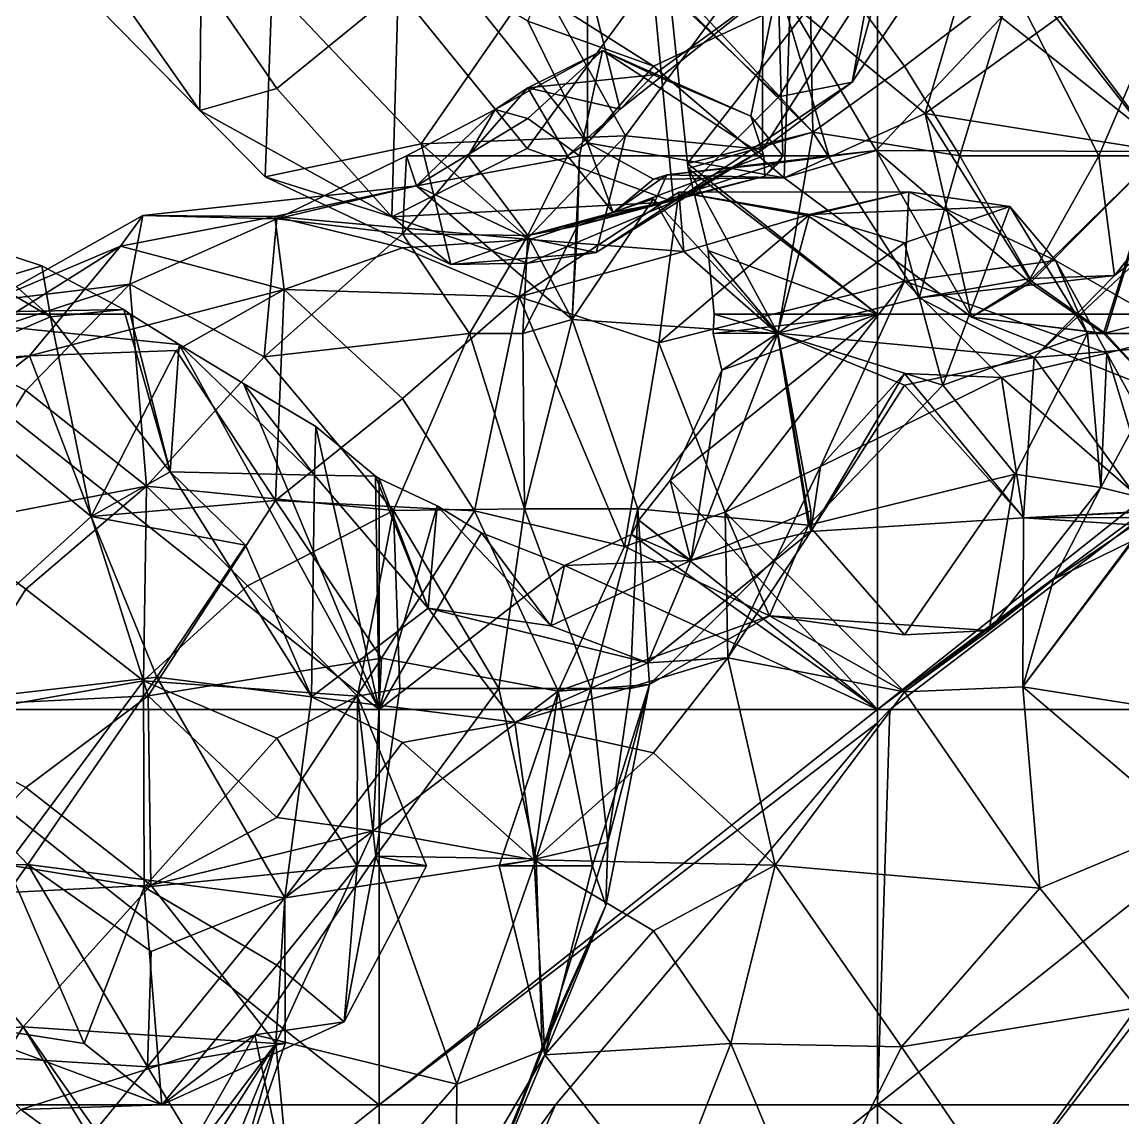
# Model space of a CAD drawing. Extents: x 290034 to 295698, y 4553723 to 4561693.
# Drawn here: x 294884.1 to 294994.6, y 4559665.6 to 4559775.6 of the extents above; entities that cross this region are included whole.
import ezdxf

# ---------------------------------------------------------------- set-up
doc = ezdxf.new("R2010")
doc.units = 0
doc.layers.add('Au_ppm_Pref_-_0_2', color=7, linetype='CONTINUOUS')

msp = doc.modelspace()

# ---------------------------------------------------------------- linework, layer by layer
at = {"layer": 'Au_ppm_Pref_-_0_2'}
for points in [[(294949.14, 4559778.79, 1847.84), (294970, 4559785.98, 1850.55), (294950.95, 4559761.41, 1850.63)], [(294950.95, 4559761.41, 1850.63), (294970, 4559785.98, 1850.55), (294970, 4559746.3, 1856.19)], [(295020, 4559775.55, 1857.64), (294970, 4559785.98, 1850.55), (295018.52, 4559780.19, 1856.64)], [(295020, 4559775.55, 1857.64), (295020, 4559746.3, 1863.01), (294970, 4559785.98, 1850.55)], [(295020, 4559746.3, 1863.01), (294970, 4559746.3, 1856.19), (294970, 4559785.98, 1850.55)], [(294947.38, 4559780.12, 1788.3), (294970.19, 4559784.59, 1786.8), (294960.12, 4559768.11, 1785.76)], [(294967.48, 4559769.58, 1781.8), (294960.12, 4559768.11, 1785.76), (294970.19, 4559784.59, 1786.8)], [(294974.41, 4559780, 1781.8), (294967.48, 4559769.58, 1781.8), (294970.19, 4559784.59, 1786.8)], [(294963.51, 4559764.56, 1847.72), (294963.16, 4559784.14, 1844.01), (294948.95, 4559780.21, 1847.6)], [(294983.5, 4559779.44, 1843.31), (294963.16, 4559784.14, 1844.01), (294972.72, 4559771.2, 1844.2)], [(294963.51, 4559764.56, 1847.72), (294972.72, 4559771.2, 1844.2), (294963.16, 4559784.14, 1844.01)], [(294958.49, 4559782.87, 1771.64), (294935.85, 4559780.23, 1769.73), (294944.71, 4559764.19, 1771.91)], [(294958.49, 4559782.87, 1771.64), (294944.71, 4559764.19, 1771.91), (294958.47, 4559762.82, 1776.29)], [(294958.49, 4559782.87, 1771.64), (294958.47, 4559762.82, 1776.29), (294970.99, 4559782.3, 1776.67)], [(294958.47, 4559762.82, 1776.29), (294967.48, 4559769.58, 1781.8), (294970.99, 4559782.3, 1776.67)], [(294970.99, 4559782.3, 1776.67), (294967.48, 4559769.58, 1781.8), (294974.41, 4559780, 1781.8)], [(294935.85, 4559780.23, 1769.73), (294909.25, 4559779.18, 1769.65), (294924.21, 4559763.39, 1771.21)], [(294921.89, 4559778.9, 1786.58), (294947.38, 4559780.12, 1788.3), (294934.83, 4559762.92, 1785.88)], [(294944.71, 4559764.19, 1771.91), (294935.85, 4559780.23, 1769.73), (294924.21, 4559763.39, 1771.21)], [(294934.83, 4559762.92, 1785.88), (294947.38, 4559780.12, 1788.3), (294949.55, 4559757.59, 1782.14)], [(294947.38, 4559780.12, 1788.3), (294960.12, 4559768.11, 1785.76), (294949.55, 4559757.59, 1782.14)], [(294949.14, 4559778.79, 1847.84), (294963.51, 4559764.56, 1847.72), (294948.95, 4559780.21, 1847.6)], [(294891.75, 4559777.15, 1775.46), (294892.73, 4559780, 1781.8), (294901.98, 4559766.75, 1780.86)], [(294909.25, 4559779.18, 1769.65), (294891.75, 4559777.15, 1775.46), (294908.55, 4559760.08, 1775.7)], [(294901.98, 4559766.75, 1780.86), (294892.73, 4559780, 1781.8), (294902.11, 4559780, 1785.39)], [(294901.98, 4559766.75, 1780.86), (294902.11, 4559780, 1785.39), (294909.72, 4559768.95, 1785.48)], [(294921.89, 4559778.9, 1786.58), (294909.72, 4559768.95, 1785.48), (294902.11, 4559780, 1785.39)], [(294909.25, 4559779.18, 1769.65), (294908.55, 4559760.08, 1775.7), (294924.21, 4559763.39, 1771.21)], [(294940.91, 4559780, 1802.73), (294940.91, 4559763.5, 1800.54), (294927.68, 4559780, 1799.62)], [(294927.68, 4559780, 1799.62), (294940.91, 4559763.5, 1800.54), (294934.92, 4559775.71, 1795.11)], [(294960.03, 4559779.49, 1805.61), (294944.19, 4559766.89, 1805.55), (294940.91, 4559780, 1802.73)], [(294940.91, 4559780, 1802.73), (294944.19, 4559766.89, 1805.55), (294940.91, 4559763.5, 1800.54)], [(294960.03, 4559779.49, 1805.61), (294947.52, 4559770.32, 1808.27), (294944.19, 4559766.89, 1805.55)], [(294960.03, 4559779.49, 1805.61), (294957.31, 4559766.16, 1811.49), (294947.52, 4559770.32, 1808.27)], [(294960.52, 4559762.2, 1811.62), (294957.31, 4559766.16, 1811.49), (294960.03, 4559779.49, 1805.61)], [(294960.52, 4559762.2, 1811.62), (294960.03, 4559779.49, 1805.61), (294965.14, 4559762.18, 1809.12)], [(294969.86, 4559762.73, 1804.95), (294965.14, 4559762.18, 1809.12), (294960.03, 4559779.49, 1805.61)], [(294969.86, 4559762.73, 1804.95), (294960.03, 4559779.49, 1805.61), (294985.44, 4559779.28, 1803.62)], [(294974.8, 4559766.43, 1794.41), (294978.79, 4559780, 1790.6), (294961.26, 4559777.57, 1793.18)], [(294998.46, 4559762.64, 1804.15), (294969.86, 4559762.73, 1804.95), (294985.44, 4559779.28, 1803.62)], [(294972.72, 4559771.2, 1844.2), (294978.27, 4559762.18, 1843.81), (294983.5, 4559779.44, 1843.31)], [(294974.8, 4559766.43, 1794.41), (294988.34, 4559776.21, 1792.94), (294978.79, 4559780, 1790.6)], [(294983.5, 4559779.44, 1843.31), (294978.27, 4559762.18, 1843.81), (294992.21, 4559762.18, 1843.88)], [(294983.5, 4559779.44, 1843.31), (294992.21, 4559762.18, 1843.88), (294999.55, 4559779.33, 1845.76)], [(294998.46, 4559762.64, 1804.15), (294985.44, 4559779.28, 1803.62), (295007.43, 4559776.61, 1802.97)], [(295003.51, 4559762.18, 1848.58), (294999.55, 4559779.33, 1845.76), (294992.21, 4559762.18, 1843.88)], [(294921.89, 4559778.9, 1786.58), (294921.25, 4559756.07, 1782.26), (294909.72, 4559768.95, 1785.48)], [(294921.89, 4559778.9, 1786.58), (294934.83, 4559762.92, 1785.88), (294921.25, 4559756.07, 1782.26)], [(294947.52, 4559771.21, 1796.68), (294935.94, 4559778.56, 1793.68), (294934.92, 4559775.71, 1795.11)], [(294947.52, 4559771.21, 1796.68), (294961.26, 4559777.57, 1793.18), (294935.94, 4559778.56, 1793.68)], [(294950.95, 4559761.41, 1850.63), (294963.51, 4559764.56, 1847.72), (294949.14, 4559778.79, 1847.84)], [(294988.34, 4559776.21, 1792.94), (294998.53, 4559762.67, 1795.28), (295005.25, 4559778.49, 1794.87)], [(294901.98, 4559766.75, 1780.86), (294908.55, 4559760.08, 1775.7), (294891.75, 4559777.15, 1775.46)], [(294960.65, 4559759.99, 1798.82), (294961.26, 4559777.57, 1793.18), (294947.52, 4559771.21, 1796.68)], [(294974.8, 4559766.43, 1794.41), (294961.26, 4559777.57, 1793.18), (294960.65, 4559759.99, 1798.82)], [(294947.52, 4559771.21, 1796.68), (294934.92, 4559775.71, 1795.11), (294940.91, 4559763.5, 1800.54)], [(294998.53, 4559762.67, 1795.28), (294988.34, 4559776.21, 1792.94), (294974.8, 4559766.43, 1794.41)], [(294942.4, 4559772.76, 1811.49), (294934.92, 4559765.95, 1812.75), (294931.62, 4559766.85, 1811.49)], [(294942.4, 4559772.76, 1811.49), (294931.62, 4559766.85, 1811.49), (294934.92, 4559769.03, 1809.21)], [(294940.11, 4559762.18, 1813.94), (294934.92, 4559765.95, 1812.75), (294942.4, 4559772.76, 1811.49)], [(294947.52, 4559770.32, 1808.27), (294942.4, 4559772.76, 1811.49), (294934.92, 4559769.03, 1809.21)], [(294958.59, 4559762.18, 1812.21), (294940.11, 4559762.18, 1813.94), (294942.4, 4559772.76, 1811.49)], [(294958.59, 4559762.18, 1812.21), (294942.4, 4559772.76, 1811.49), (294957.31, 4559766.16, 1811.49)], [(294957.31, 4559766.16, 1811.49), (294942.4, 4559772.76, 1811.49), (294947.52, 4559770.32, 1808.27)], [(294947.52, 4559770.32, 1808.27), (294934.92, 4559769.03, 1809.21), (294944.19, 4559766.89, 1805.55)], [(294940.91, 4559763.5, 1800.54), (294960.65, 4559759.99, 1798.82), (294947.52, 4559771.21, 1796.68)], [(294963.51, 4559764.56, 1847.72), (294978.27, 4559762.18, 1843.81), (294972.72, 4559771.2, 1844.2)], [(294938.88, 4559762.18, 1805.55), (294934.92, 4559769.03, 1809.21), (294928.93, 4559762.18, 1808.67)], [(294931.62, 4559766.85, 1811.49), (294928.93, 4559762.18, 1808.67), (294934.92, 4559769.03, 1809.21)], [(294938.88, 4559762.18, 1805.55), (294944.19, 4559766.89, 1805.55), (294934.92, 4559769.03, 1809.21)], [(294958.47, 4559762.82, 1776.29), (294949.55, 4559757.59, 1782.14), (294967.48, 4559769.58, 1781.8)], [(294967.48, 4559769.58, 1781.8), (294949.55, 4559757.59, 1782.14), (294960.12, 4559768.11, 1785.76)], [(294901.98, 4559766.75, 1780.86), (294909.72, 4559768.95, 1785.48), (294921.25, 4559756.07, 1782.26)], [(294922.73, 4559762.18, 1811.49), (294931.62, 4559766.85, 1811.49), (294923.74, 4559759.18, 1816.77)], [(294931.62, 4559766.85, 1811.49), (294922.73, 4559762.18, 1811.49), (294928.93, 4559762.18, 1808.67)], [(294931.62, 4559766.85, 1811.49), (294934.92, 4559765.95, 1812.75), (294923.74, 4559759.18, 1816.77)], [(294944.19, 4559766.89, 1805.55), (294938.88, 4559762.18, 1805.55), (294940.91, 4559763.5, 1800.54)], [(294901.98, 4559766.75, 1780.86), (294921.25, 4559756.07, 1782.26), (294908.55, 4559760.08, 1775.7)], [(294940.11, 4559762.18, 1813.94), (294923.74, 4559759.18, 1816.77), (294934.92, 4559765.95, 1812.75)], [(294957.31, 4559766.16, 1811.49), (294960.52, 4559762.2, 1811.62), (294958.59, 4559762.18, 1812.21)], [(294979.45, 4559746, 1799.62), (294974.8, 4559766.43, 1794.41), (294960.65, 4559759.99, 1798.82)], [(294998.53, 4559762.67, 1795.28), (294974.8, 4559766.43, 1794.41), (294985.32, 4559749.72, 1795.46)], [(294979.45, 4559746, 1799.62), (294985.32, 4559749.72, 1795.46), (294974.8, 4559766.43, 1794.41)], [(294924.21, 4559763.39, 1771.21), (294934.92, 4559753.92, 1773.1), (294944.71, 4559764.19, 1771.91)], [(294944.71, 4559764.19, 1771.91), (294934.92, 4559753.92, 1773.1), (294941.77, 4559752.49, 1775.86)], [(294944.71, 4559764.19, 1771.91), (294941.77, 4559752.49, 1775.86), (294958.47, 4559762.82, 1776.29)], [(294963.51, 4559764.56, 1847.72), (294950.95, 4559761.41, 1850.63), (294951.01, 4559760.92, 1850.71)], [(294960.02, 4559744.4, 1852.86), (294963.51, 4559764.56, 1847.72), (294951.01, 4559760.92, 1850.71)], [(294974.2, 4559747.94, 1847.62), (294963.51, 4559764.56, 1847.72), (294960.02, 4559744.4, 1852.86)], [(294963.51, 4559764.56, 1847.72), (294974.2, 4559747.94, 1847.62), (294978.27, 4559762.18, 1843.81)], [(294924.21, 4559763.39, 1771.21), (294908.55, 4559760.08, 1775.7), (294927.2, 4559751.27, 1775.86)], [(294934.83, 4559762.92, 1785.88), (294949.55, 4559757.59, 1782.14), (294921.25, 4559756.07, 1782.26)], [(294924.21, 4559763.39, 1771.21), (294927.2, 4559751.27, 1775.86), (294934.92, 4559753.92, 1773.1)], [(294938.88, 4559762.18, 1805.55), (294943.49, 4559756.49, 1805.55), (294940.91, 4559763.5, 1800.54)], [(294943.49, 4559756.49, 1805.55), (294947.52, 4559759.86, 1804.78), (294940.91, 4559763.5, 1800.54)], [(294940.91, 4559763.5, 1800.54), (294947.52, 4559759.86, 1804.78), (294960.65, 4559759.99, 1798.82)], [(294958.47, 4559762.82, 1776.29), (294941.77, 4559752.49, 1775.86), (294949.55, 4559757.59, 1782.14)], [(294960.12, 4559761.49, 1811.26), (294969.86, 4559762.73, 1804.95), (294948.85, 4559760.29, 1805.55)], [(294969.86, 4559762.73, 1804.95), (294960.65, 4559759.99, 1798.82), (294948.85, 4559760.29, 1805.55)], [(294960.12, 4559761.49, 1811.26), (294965.14, 4559762.18, 1809.12), (294969.86, 4559762.73, 1804.95)], [(294969.86, 4559762.73, 1804.95), (294979.45, 4559746, 1799.62), (294960.65, 4559759.99, 1798.82)], [(294998.46, 4559762.64, 1804.15), (294985.32, 4559749.45, 1803.86), (294969.86, 4559762.73, 1804.95)], [(294979.45, 4559746, 1799.62), (294969.86, 4559762.73, 1804.95), (294985.32, 4559749.45, 1803.86)], [(294998.53, 4559762.67, 1795.28), (294985.32, 4559749.72, 1795.46), (294992.9, 4559744.37, 1797.25)], [(294998.46, 4559762.64, 1804.15), (294992.68, 4559744.37, 1802.08), (294985.32, 4559749.45, 1803.86)], [(294998.46, 4559762.64, 1804.15), (295007.91, 4559748.14, 1803.07), (294992.68, 4559744.37, 1802.08)], [(294998.53, 4559762.67, 1795.28), (294992.9, 4559744.37, 1797.25), (295003.55, 4559744.37, 1796.96)], [(294909.73, 4559755.87, 1811.9), (294922.73, 4559762.18, 1811.49), (294923.74, 4559759.18, 1816.77)], [(294922.73, 4559762.18, 1811.49), (294909.73, 4559755.87, 1811.9), (294922.32, 4559754.36, 1808.16)], [(294922.73, 4559762.18, 1811.49), (294922.32, 4559754.36, 1808.16), (294928.93, 4559762.18, 1808.67)], [(294934.92, 4559754.18, 1808.83), (294928.93, 4559762.18, 1808.67), (294922.32, 4559754.36, 1808.16)], [(294940.11, 4559762.18, 1813.94), (294939.36, 4559745.75, 1817.17), (294923.74, 4559759.18, 1816.77)], [(294938.88, 4559762.18, 1805.55), (294928.93, 4559762.18, 1808.67), (294934.92, 4559754.18, 1808.83)], [(294938.88, 4559762.18, 1805.55), (294934.92, 4559754.18, 1808.83), (294943.49, 4559756.49, 1805.55)], [(294940.11, 4559762.18, 1813.94), (294939.89, 4559755.15, 1811.49), (294939.36, 4559745.75, 1817.17)], [(294958.59, 4559762.18, 1812.21), (294958.69, 4559760.16, 1811.49), (294939.89, 4559755.15, 1811.49)], [(294958.59, 4559762.18, 1812.21), (294939.89, 4559755.15, 1811.49), (294940.11, 4559762.18, 1813.94)], [(294960.12, 4559761.49, 1811.26), (294948.85, 4559760.29, 1805.55), (294947.52, 4559757.32, 1807.18)], [(294960.12, 4559761.49, 1811.26), (294947.52, 4559757.32, 1807.18), (294958.69, 4559760.16, 1811.49)], [(294970, 4559746.3, 1856.19), (294951.01, 4559760.92, 1850.71), (294950.95, 4559761.41, 1850.63)], [(294958.69, 4559760.16, 1811.49), (294958.59, 4559762.18, 1812.21), (294960.52, 4559762.2, 1811.62)], [(294958.69, 4559760.16, 1811.49), (294960.52, 4559762.2, 1811.62), (294960.12, 4559761.49, 1811.26)], [(294960.52, 4559762.2, 1811.62), (294965.14, 4559762.18, 1809.12), (294960.12, 4559761.49, 1811.26)], [(294974.2, 4559747.94, 1847.62), (294985.32, 4559749.88, 1843.03), (294978.27, 4559762.18, 1843.81)], [(294992.21, 4559762.18, 1843.88), (294978.27, 4559762.18, 1843.81), (294985.32, 4559749.88, 1843.03)], [(294993.81, 4559750.17, 1847.13), (294992.21, 4559762.18, 1843.88), (294985.32, 4559749.88, 1843.03)], [(295003.51, 4559762.18, 1848.58), (294992.21, 4559762.18, 1843.88), (294993.81, 4559750.17, 1847.13)], [(295003.51, 4559762.18, 1848.58), (294993.81, 4559750.17, 1847.13), (294997.91, 4559753.35, 1850.12)], [(294947.52, 4559757.32, 1807.18), (294948.85, 4559760.29, 1805.55), (294943.49, 4559756.49, 1805.55)], [(294943.49, 4559756.49, 1805.55), (294948.85, 4559760.29, 1805.55), (294947.52, 4559759.86, 1804.78)], [(294947.52, 4559759.86, 1804.78), (294948.85, 4559760.29, 1805.55), (294960.65, 4559759.99, 1798.82)], [(294970, 4559746.3, 1856.19), (294953, 4559752.69, 1852.21), (294951.01, 4559760.92, 1850.71)], [(294953, 4559752.69, 1852.21), (294960.02, 4559744.4, 1852.86), (294951.01, 4559760.92, 1850.71)], [(294909.73, 4559755.87, 1811.9), (294923.74, 4559759.18, 1816.77), (294896.26, 4559756.19, 1817.98)], [(294923.74, 4559759.18, 1816.77), (294909.53, 4559756.11, 1823.55), (294896.26, 4559756.19, 1817.98)], [(294927.2, 4559751.27, 1775.86), (294908.55, 4559760.08, 1775.7), (294921.25, 4559756.07, 1782.26)], [(294935.11, 4559753.78, 1823.37), (294909.53, 4559756.11, 1823.55), (294923.74, 4559759.18, 1816.77)], [(294939.36, 4559745.75, 1817.17), (294935.11, 4559753.78, 1823.37), (294923.74, 4559759.18, 1816.77)], [(294958.69, 4559760.16, 1811.49), (294947.52, 4559757.32, 1807.18), (294939.89, 4559755.15, 1811.49)], [(294934.03, 4559748.04, 1829.87), (294950.08, 4559758.56, 1829.31), (294948.06, 4559743.43, 1834.8)], [(294934.03, 4559748.04, 1829.87), (294950.58, 4559752.58, 1824.67), (294950.08, 4559758.56, 1829.31)], [(294950.08, 4559758.56, 1829.31), (294963.05, 4559756.16, 1834.63), (294948.06, 4559743.43, 1834.8)], [(294950.08, 4559758.56, 1829.31), (294973.15, 4559758.57, 1829.22), (294963.05, 4559756.16, 1834.63)], [(294950.08, 4559758.56, 1829.31), (294963.19, 4559756.3, 1823.88), (294973.15, 4559758.57, 1829.22)], [(294950.08, 4559758.56, 1829.31), (294950.58, 4559752.58, 1824.67), (294963.19, 4559756.3, 1823.88)], [(294972.73, 4559749.6, 1836.99), (294963.05, 4559756.16, 1834.63), (294973.15, 4559758.57, 1829.22)], [(294963.19, 4559756.3, 1823.88), (294983.29, 4559757.12, 1824.11), (294973.15, 4559758.57, 1829.22)], [(294987.87, 4559751.67, 1830.54), (294972.73, 4559749.6, 1836.99), (294973.15, 4559758.57, 1829.22)], [(294987.87, 4559751.67, 1830.54), (294973.15, 4559758.57, 1829.22), (294983.29, 4559757.12, 1824.11)], [(294934.92, 4559751.43, 1779.44), (294921.25, 4559756.07, 1782.26), (294949.55, 4559757.59, 1782.14)], [(294941.77, 4559752.49, 1775.86), (294934.92, 4559751.43, 1779.44), (294949.55, 4559757.59, 1782.14)], [(294947.52, 4559757.32, 1807.18), (294943.49, 4559756.49, 1805.55), (294934.92, 4559754.18, 1808.83)], [(294947.52, 4559757.32, 1807.18), (294934.92, 4559754.18, 1808.83), (294939.89, 4559755.15, 1811.49)], [(294950.58, 4559752.58, 1824.67), (294935.11, 4559753.78, 1823.37), (294947.52, 4559757.88, 1818.87)], [(294947.52, 4559757.88, 1818.87), (294935.11, 4559753.78, 1823.37), (294939.36, 4559745.75, 1817.17)], [(294959.96, 4559744.37, 1820), (294947.52, 4559757.88, 1818.87), (294939.36, 4559745.75, 1817.17)], [(294950.58, 4559752.58, 1824.67), (294947.52, 4559757.88, 1818.87), (294959.96, 4559744.37, 1820)], [(294983.29, 4559757.12, 1824.11), (294963.19, 4559756.3, 1823.88), (294972.72, 4559753.46, 1820.34)], [(294983.29, 4559757.12, 1824.11), (294972.72, 4559753.46, 1820.34), (294976.58, 4559739.18, 1821.78)], [(294991.1, 4559744.37, 1824.28), (294983.29, 4559757.12, 1824.11), (294976.58, 4559739.18, 1821.78)], [(294987.87, 4559751.67, 1830.54), (294983.29, 4559757.12, 1824.11), (294991.1, 4559744.37, 1824.28)], [(294896.26, 4559756.19, 1817.98), (294894.04, 4559753.13, 1824.84), (294881.01, 4559747.65, 1817.89)], [(294896.26, 4559756.19, 1817.98), (294881.01, 4559747.65, 1817.89), (294894.96, 4559749.3, 1811.27)], [(294909.53, 4559756.11, 1823.55), (294894.04, 4559753.13, 1824.84), (294896.26, 4559756.19, 1817.98)], [(294910.46, 4559748.76, 1830.18), (294894.04, 4559753.13, 1824.84), (294909.53, 4559756.11, 1823.55)], [(294909.73, 4559755.87, 1811.9), (294896.26, 4559756.19, 1817.98), (294894.96, 4559749.3, 1811.27)], [(294909.73, 4559755.87, 1811.9), (294894.96, 4559749.3, 1811.27), (294908.44, 4559742.03, 1806.79)], [(294909.73, 4559755.87, 1811.9), (294908.44, 4559742.03, 1806.79), (294922.32, 4559754.36, 1808.16)], [(294935.11, 4559753.78, 1823.37), (294922.32, 4559752.97, 1826.24), (294909.53, 4559756.11, 1823.55)], [(294909.53, 4559756.11, 1823.55), (294922.32, 4559752.97, 1826.24), (294910.46, 4559748.76, 1830.18)], [(294934.92, 4559751.43, 1779.44), (294927.2, 4559751.27, 1775.86), (294921.25, 4559756.07, 1782.26)], [(294948.06, 4559743.43, 1834.8), (294963.05, 4559756.16, 1834.63), (294972.73, 4559749.6, 1836.99)], [(294959.96, 4559744.37, 1820), (294963.19, 4559756.3, 1823.88), (294950.58, 4559752.58, 1824.67)], [(294963.19, 4559756.3, 1823.88), (294959.96, 4559744.37, 1820), (294972.72, 4559753.46, 1820.34)], [(294878.28, 4559753.74, 1841.14), (294871.95, 4559754.82, 1840.24), (294887.02, 4559746.04, 1840.39)], [(294871.95, 4559754.82, 1840.24), (294873.6, 4559740.32, 1835.91), (294887.02, 4559746.04, 1840.39)], [(294939.36, 4559745.75, 1817.17), (294939.89, 4559755.15, 1811.49), (294934.4, 4559744.37, 1811.49)], [(294934.4, 4559744.37, 1811.49), (294939.89, 4559755.15, 1811.49), (294934.92, 4559754.18, 1808.83)], [(294886.14, 4559751.14, 1842.33), (294870, 4559746.3, 1840.41), (294878.28, 4559753.74, 1841.14)], [(294887.02, 4559746.04, 1840.39), (294886.14, 4559751.14, 1842.33), (294878.28, 4559753.74, 1841.14)], [(294922.32, 4559754.36, 1808.16), (294908.44, 4559742.03, 1806.79), (294929.07, 4559744.37, 1808.31)], [(294934.92, 4559754.18, 1808.83), (294922.32, 4559754.36, 1808.16), (294929.07, 4559744.37, 1808.31)], [(294935.11, 4559753.78, 1823.37), (294934.03, 4559748.04, 1829.87), (294922.32, 4559752.97, 1826.24)], [(294927.2, 4559751.27, 1775.86), (294941.77, 4559752.49, 1775.86), (294934.92, 4559753.92, 1773.1)], [(294934.4, 4559744.37, 1811.49), (294934.92, 4559754.18, 1808.83), (294929.07, 4559744.37, 1808.31)], [(294950.58, 4559752.58, 1824.67), (294934.03, 4559748.04, 1829.87), (294935.11, 4559753.78, 1823.37)], [(294884.88, 4559742.11, 1829.49), (294875.65, 4559741.56, 1822.83), (294894.04, 4559753.13, 1824.84)], [(294875.65, 4559741.56, 1822.83), (294881.01, 4559747.65, 1817.89), (294894.04, 4559753.13, 1824.84)], [(294884.88, 4559742.11, 1829.49), (294894.04, 4559753.13, 1824.84), (294910.46, 4559748.76, 1830.18)], [(294934.03, 4559748.04, 1829.87), (294910.46, 4559748.76, 1830.18), (294922.32, 4559752.97, 1826.24)], [(294941.77, 4559752.49, 1775.86), (294927.2, 4559751.27, 1775.86), (294934.92, 4559751.43, 1779.44)], [(294970, 4559746.3, 1856.19), (294953.63, 4559746.3, 1853.21), (294953, 4559752.69, 1852.21)], [(294960.02, 4559744.4, 1852.86), (294953, 4559752.69, 1852.21), (294953.63, 4559746.3, 1853.21)], [(294972.72, 4559753.46, 1820.34), (294959.96, 4559744.37, 1820), (294976.58, 4559739.18, 1821.78)], [(294985.74, 4559741.94, 1851.99), (295010.25, 4559743.98, 1852.33), (294997.91, 4559753.35, 1850.12)], [(294985.74, 4559741.94, 1851.99), (294997.91, 4559753.35, 1850.12), (294993.81, 4559750.17, 1847.13)], [(294993.02, 4559742.39, 1834.71), (294972.73, 4559749.6, 1836.99), (294987.87, 4559751.67, 1830.54)], [(294993.02, 4559742.39, 1834.71), (294987.87, 4559751.67, 1830.54), (295000.71, 4559744.37, 1829.31)], [(295000.71, 4559744.37, 1829.31), (294987.87, 4559751.67, 1830.54), (294991.1, 4559744.37, 1824.28)], [(294894.37, 4559746.77, 1843.65), (294870, 4559746.3, 1840.41), (294886.14, 4559751.14, 1842.33)], [(294887.02, 4559746.04, 1840.39), (294894.37, 4559746.77, 1843.65), (294886.14, 4559751.14, 1842.33)], [(294894.96, 4559749.3, 1811.27), (294881.01, 4559747.65, 1817.89), (294875.9, 4559743.09, 1812.23)], [(294884.52, 4559738.65, 1807.46), (294894.96, 4559749.3, 1811.27), (294875.9, 4559743.09, 1812.23)], [(294896.63, 4559729.02, 1804.01), (294894.96, 4559749.3, 1811.27), (294884.52, 4559738.65, 1807.46)], [(294894.96, 4559749.3, 1811.27), (294896.63, 4559729.02, 1804.01), (294908.44, 4559742.03, 1806.79)], [(294948.06, 4559743.43, 1834.8), (294972.73, 4559749.6, 1836.99), (294954.73, 4559726.42, 1836.32)], [(294972.73, 4559749.6, 1836.99), (294964.3, 4559730.99, 1841.19), (294954.73, 4559726.42, 1836.32)], [(294964.3, 4559730.99, 1841.19), (294972.73, 4559749.6, 1836.99), (294982.45, 4559739.94, 1839.54)], [(294972.73, 4559749.6, 1836.99), (294993.02, 4559742.39, 1834.71), (294982.45, 4559739.94, 1839.54)], [(294974.2, 4559747.94, 1847.62), (294985.74, 4559741.94, 1851.99), (294993.81, 4559750.17, 1847.13)], [(294993.81, 4559750.17, 1847.13), (294985.32, 4559749.88, 1843.03), (294974.2, 4559747.94, 1847.62)], [(294992.9, 4559744.37, 1797.25), (294985.32, 4559749.72, 1795.46), (294979.45, 4559746, 1799.62)], [(294979.45, 4559746, 1799.62), (294985.32, 4559749.45, 1803.86), (294992.68, 4559744.37, 1802.08)], [(294884.88, 4559742.11, 1829.49), (294910.46, 4559748.76, 1830.18), (294899.61, 4559742.65, 1833.51)], [(294910.46, 4559748.76, 1830.18), (294909.58, 4559727.6, 1834.1), (294899.61, 4559742.65, 1833.51)], [(294910.46, 4559748.76, 1830.18), (294922.32, 4559737.84, 1833.08), (294909.58, 4559727.6, 1834.1)], [(294934.03, 4559748.04, 1829.87), (294922.32, 4559737.84, 1833.08), (294910.46, 4559748.76, 1830.18)], [(294929.56, 4559726.55, 1832.72), (294922.32, 4559737.84, 1833.08), (294934.03, 4559748.04, 1829.87)], [(294934.03, 4559748.04, 1829.87), (294944.62, 4559722.98, 1831.87), (294929.56, 4559726.55, 1832.72)], [(294948.06, 4559743.43, 1834.8), (294944.62, 4559722.98, 1831.87), (294934.03, 4559748.04, 1829.87)], [(294998.15, 4559738.61, 1799.68), (294992.68, 4559744.37, 1802.08), (295007.91, 4559748.14, 1803.07)], [(294985.74, 4559741.94, 1851.99), (294974.2, 4559747.94, 1847.62), (294960.02, 4559744.4, 1852.86)], [(294895.01, 4559746.3, 1843.76), (294870, 4559746.3, 1840.41), (294894.37, 4559746.77, 1843.65)], [(294895.01, 4559746.3, 1843.76), (294899.91, 4559743.24, 1844.78), (294870, 4559746.3, 1840.41)], [(294870, 4559746.3, 1840.41), (294899.91, 4559743.24, 1844.78), (294920, 4559706.61, 1851.87)], [(294920, 4559706.61, 1851.87), (294870, 4559706.61, 1842.7), (294870, 4559746.3, 1840.41)], [(294873.6, 4559740.32, 1835.91), (294891.09, 4559725.97, 1835.25), (294887.02, 4559746.04, 1840.39)], [(294894.37, 4559746.77, 1843.65), (294887.02, 4559746.04, 1840.39), (294899.01, 4559730.48, 1840.27)], [(294899.01, 4559730.48, 1840.27), (294887.02, 4559746.04, 1840.39), (294891.09, 4559725.97, 1835.25)], [(294895.01, 4559746.3, 1843.76), (294894.37, 4559746.77, 1843.65), (294899.01, 4559730.48, 1840.27)], [(294899.91, 4559743.24, 1844.78), (294895.01, 4559746.3, 1843.76), (294899.01, 4559730.48, 1840.27)], [(294949.21, 4559729.61, 1855.53), (294970, 4559746.3, 1856.19), (294970, 4559706.61, 1863.6)], [(294954.39, 4559740.69, 1854.4), (294970, 4559746.3, 1856.19), (294949.21, 4559729.61, 1855.53)], [(294953.63, 4559746.3, 1853.21), (294970, 4559746.3, 1856.19), (294953.5, 4559744.36, 1853.55)], [(294953.5, 4559744.36, 1853.55), (294970, 4559746.3, 1856.19), (294954.39, 4559740.69, 1854.4)], [(294960.02, 4559744.4, 1852.86), (294953.63, 4559746.3, 1853.21), (294953.5, 4559744.36, 1853.55)], [(294970, 4559706.61, 1863.6), (294970, 4559746.3, 1856.19), (295020, 4559746.3, 1863.01)], [(295020, 4559746.3, 1863.01), (295020, 4559743.82, 1863.97), (294970, 4559706.61, 1863.6)], [(294998.15, 4559738.61, 1799.68), (294979.45, 4559746, 1799.62), (294992.68, 4559744.37, 1802.08)], [(294979.45, 4559746, 1799.62), (294998.15, 4559738.61, 1799.68), (294992.9, 4559744.37, 1797.25)], [(294939.36, 4559745.75, 1817.17), (294934.4, 4559744.37, 1811.49), (294934.59, 4559726.74, 1811.05)], [(294939.36, 4559745.75, 1817.17), (294934.59, 4559726.74, 1811.05), (294945.97, 4559726.75, 1818.72)], [(294945.97, 4559726.75, 1818.72), (294959.96, 4559744.37, 1820), (294939.36, 4559745.75, 1817.17)], [(294929.07, 4559744.37, 1808.31), (294908.44, 4559742.03, 1806.79), (294921.43, 4559726.59, 1805.74)], [(294929.07, 4559744.37, 1808.31), (294921.43, 4559726.59, 1805.74), (294934.59, 4559726.74, 1811.05)], [(294934.4, 4559744.37, 1811.49), (294929.07, 4559744.37, 1808.31), (294934.59, 4559726.74, 1811.05)], [(294945.97, 4559726.75, 1818.72), (294963.08, 4559725.12, 1822.68), (294959.96, 4559744.37, 1820)], [(294951.29, 4559721.57, 1854.61), (294960.02, 4559744.4, 1852.86), (294954.39, 4559740.69, 1854.4)], [(294963.32, 4559726.55, 1853.07), (294960.02, 4559744.4, 1852.86), (294951.29, 4559721.57, 1854.61)], [(294954.39, 4559740.69, 1854.4), (294960.02, 4559744.4, 1852.86), (294953.5, 4559744.36, 1853.55)], [(294976.58, 4559739.18, 1821.78), (294959.96, 4559744.37, 1820), (294963.08, 4559725.12, 1822.68)], [(294963.32, 4559724.49, 1847.77), (294972.72, 4559739.18, 1848.86), (294960.02, 4559744.4, 1852.86)], [(294963.32, 4559724.49, 1847.77), (294960.02, 4559744.4, 1852.86), (294963.32, 4559726.55, 1853.07)], [(294985.74, 4559741.94, 1851.99), (294960.02, 4559744.4, 1852.86), (294972.72, 4559739.18, 1848.86)], [(295020, 4559743.82, 1863.97), (294971.25, 4559706.61, 1863.97), (294970, 4559706.61, 1863.6)], [(295020, 4559743.82, 1863.97), (295020, 4559706.61, 1878.45), (294971.25, 4559706.61, 1863.97)], [(294991.1, 4559744.37, 1824.28), (294976.58, 4559739.18, 1821.78), (294983.84, 4559730.24, 1825.3)], [(294992.42, 4559728.91, 1830.24), (294991.1, 4559744.37, 1824.28), (294983.84, 4559730.24, 1825.3)], [(294985.74, 4559741.94, 1851.99), (294997.5, 4559725.89, 1853.35), (295010.25, 4559743.98, 1852.33)], [(294992.42, 4559728.91, 1830.24), (295000.71, 4559744.37, 1829.31), (294991.1, 4559744.37, 1824.28)], [(294992.42, 4559728.91, 1830.24), (294993.02, 4559742.39, 1834.71), (295000.71, 4559744.37, 1829.31)], [(295003.55, 4559744.37, 1796.96), (294992.9, 4559744.37, 1797.25), (294998.15, 4559738.61, 1799.68)], [(294884.52, 4559738.65, 1807.46), (294875.9, 4559743.09, 1812.23), (294875.98, 4559725.04, 1805.93)], [(294899.61, 4559742.65, 1833.51), (294891.09, 4559725.97, 1835.25), (294884.88, 4559742.11, 1829.49)], [(294909.58, 4559727.6, 1834.1), (294891.09, 4559725.97, 1835.25), (294899.61, 4559742.65, 1833.51)], [(294913.5, 4559730.14, 1845.98), (294899.91, 4559743.24, 1844.78), (294899.01, 4559730.48, 1840.27)], [(294899.91, 4559743.24, 1844.78), (294906.39, 4559739.34, 1846.12), (294920, 4559706.61, 1851.87)], [(294913.5, 4559730.14, 1845.98), (294906.39, 4559739.34, 1846.12), (294899.91, 4559743.24, 1844.78)], [(294948.06, 4559743.43, 1834.8), (294954.73, 4559726.42, 1836.32), (294944.62, 4559722.98, 1831.87)], [(294873.6, 4559740.32, 1835.91), (294868.8, 4559729.63, 1828.64), (294884.88, 4559742.11, 1829.49)], [(294884.88, 4559742.11, 1829.49), (294868.8, 4559729.63, 1828.64), (294875.65, 4559741.56, 1822.83)], [(294873.6, 4559740.32, 1835.91), (294884.88, 4559742.11, 1829.49), (294891.09, 4559725.97, 1835.25)], [(294896.63, 4559729.02, 1804.01), (294921.43, 4559726.59, 1805.74), (294908.44, 4559742.03, 1806.79)], [(294984.67, 4559725.85, 1847.25), (294985.74, 4559741.94, 1851.99), (294972.72, 4559739.18, 1848.86)], [(294982.45, 4559739.94, 1839.54), (294993.02, 4559742.39, 1834.71), (294997.8, 4559726.55, 1841.16)], [(294997.5, 4559725.89, 1853.35), (294985.74, 4559741.94, 1851.99), (294984.67, 4559725.85, 1847.25)], [(295001.76, 4559726.55, 1835.25), (294993.02, 4559742.39, 1834.71), (294992.42, 4559728.91, 1830.24)], [(294997.8, 4559726.55, 1841.16), (294993.02, 4559742.39, 1834.71), (295001.76, 4559726.55, 1835.25)], [(294949.21, 4559729.61, 1855.53), (294951.29, 4559721.57, 1854.61), (294954.39, 4559740.69, 1854.4)], [(294963.32, 4559724.49, 1847.77), (294972.72, 4559740.34, 1845.79), (294984.67, 4559725.85, 1847.25)], [(294963.32, 4559724.49, 1847.77), (294964.3, 4559730.99, 1841.19), (294972.72, 4559740.34, 1845.79)], [(294972.72, 4559740.34, 1845.79), (294964.3, 4559730.99, 1841.19), (294982.45, 4559739.94, 1839.54)], [(294984.67, 4559725.85, 1847.25), (294972.72, 4559740.34, 1845.79), (294982.45, 4559739.94, 1839.54)], [(294906.39, 4559739.34, 1846.12), (294913.63, 4559735.03, 1847.6), (294920, 4559706.61, 1851.87)], [(294906.39, 4559739.34, 1846.12), (294913.5, 4559730.14, 1845.98), (294913.63, 4559735.03, 1847.6)], [(294984.67, 4559725.85, 1847.25), (294982.45, 4559739.94, 1839.54), (294997.8, 4559726.55, 1841.16)], [(294875.98, 4559725.04, 1805.93), (294896.63, 4559729.02, 1804.01), (294884.52, 4559738.65, 1807.46)], [(294976.58, 4559739.18, 1821.78), (294963.08, 4559725.12, 1822.68), (294983.84, 4559730.24, 1825.3)], [(294963.32, 4559724.49, 1847.77), (294984.67, 4559725.85, 1847.25), (294972.72, 4559739.18, 1848.86)], [(294929.56, 4559726.55, 1832.72), (294909.58, 4559727.6, 1834.1), (294922.32, 4559737.84, 1833.08)], [(294913.63, 4559735.03, 1847.6), (294913.5, 4559730.14, 1845.98), (294919.61, 4559730.04, 1849)], [(294913.63, 4559735.03, 1847.6), (294919.61, 4559730.04, 1849), (294920, 4559706.61, 1851.87)], [(294906.59, 4559723.12, 1837.87), (294899.01, 4559730.48, 1840.27), (294891.09, 4559725.97, 1835.25)], [(294913.5, 4559730.14, 1845.98), (294899.01, 4559730.48, 1840.27), (294913.19, 4559707.89, 1840.17)], [(294913.19, 4559707.89, 1840.17), (294899.01, 4559730.48, 1840.27), (294906.59, 4559723.12, 1837.87)], [(294964.3, 4559730.99, 1841.19), (294955, 4559711.79, 1841.28), (294954.73, 4559726.42, 1836.32)], [(294963.32, 4559724.49, 1847.77), (294955, 4559711.79, 1841.28), (294964.3, 4559730.99, 1841.19)], [(294913.5, 4559730.14, 1845.98), (294913.19, 4559707.89, 1840.17), (294924.92, 4559716.79, 1845.67)], [(294924.92, 4559716.79, 1845.67), (294919.61, 4559730.04, 1849), (294913.5, 4559730.14, 1845.98)], [(294919.61, 4559730.04, 1849), (294920, 4559729.79, 1849.09), (294920, 4559706.61, 1851.87)], [(294924.92, 4559716.79, 1845.67), (294920, 4559729.79, 1849.09), (294919.61, 4559730.04, 1849)], [(294925.82, 4559727.07, 1850.78), (294920, 4559706.61, 1851.87), (294920, 4559729.79, 1849.09)], [(294924.92, 4559716.79, 1845.67), (294925.82, 4559727.07, 1850.78), (294920, 4559729.79, 1849.09)], [(294970, 4559706.61, 1863.6), (294946.05, 4559725.62, 1855.7), (294949.21, 4559729.61, 1855.53)], [(294946.05, 4559725.62, 1855.7), (294951.29, 4559721.57, 1854.61), (294949.21, 4559729.61, 1855.53)], [(294972.72, 4559714.12, 1825.17), (294983.84, 4559730.24, 1825.3), (294963.08, 4559725.12, 1822.68)], [(294981.21, 4559714.53, 1829.31), (294983.84, 4559730.24, 1825.3), (294972.72, 4559714.12, 1825.17)], [(294981.21, 4559714.53, 1829.31), (294992.42, 4559728.91, 1830.24), (294983.84, 4559730.24, 1825.3)], [(294884.52, 4559718.69, 1802.23), (294896.63, 4559729.02, 1804.01), (294875.98, 4559725.04, 1805.93)], [(294896.34, 4559709.49, 1797.79), (294896.63, 4559729.02, 1804.01), (294884.52, 4559718.69, 1802.23)], [(294896.34, 4559709.49, 1797.79), (294906.77, 4559719.04, 1800.73), (294896.63, 4559729.02, 1804.01)], [(294896.63, 4559729.02, 1804.01), (294906.77, 4559719.04, 1800.73), (294921.43, 4559726.59, 1805.74)], [(294981.21, 4559714.53, 1829.31), (294987.67, 4559719.65, 1834.06), (294992.42, 4559728.91, 1830.24)], [(294987.67, 4559719.65, 1834.06), (295001.76, 4559726.55, 1835.25), (294992.42, 4559728.91, 1830.24)], [(294909.58, 4559727.6, 1834.1), (294896.82, 4559707.99, 1834.17), (294891.09, 4559725.97, 1835.25)], [(294920.22, 4559711.75, 1833.25), (294896.82, 4559707.99, 1834.17), (294909.58, 4559727.6, 1834.1)], [(294929.56, 4559726.55, 1832.72), (294920.22, 4559711.75, 1833.25), (294909.58, 4559727.6, 1834.1)], [(294930.26, 4559724.33, 1852.15), (294920, 4559706.61, 1851.87), (294925.82, 4559727.07, 1850.78)], [(294925.82, 4559727.07, 1850.78), (294924.92, 4559716.79, 1845.67), (294937.21, 4559715.01, 1852.06)], [(294930.26, 4559724.33, 1852.15), (294925.82, 4559727.07, 1850.78), (294937.21, 4559715.01, 1852.06)], [(294869.88, 4559706.63, 1835.25), (294897.68, 4559709.84, 1836.87), (294891.09, 4559725.97, 1835.25)], [(294891.09, 4559725.97, 1835.25), (294896.82, 4559707.99, 1834.17), (294869.88, 4559706.63, 1835.25)], [(294897.68, 4559709.84, 1836.87), (294906.59, 4559723.12, 1837.87), (294891.09, 4559725.97, 1835.25)], [(294917.82, 4559707.95, 1800.13), (294921.43, 4559726.59, 1805.74), (294906.77, 4559719.04, 1800.73)], [(294922.05, 4559708.73, 1805.55), (294921.43, 4559726.59, 1805.74), (294917.82, 4559707.95, 1800.13)], [(294929.56, 4559726.55, 1832.72), (294937.95, 4559708.44, 1830.75), (294920.22, 4559711.75, 1833.25)], [(294921.43, 4559726.59, 1805.74), (294931.99, 4559708.73, 1806.94), (294934.59, 4559726.74, 1811.05)], [(294922.05, 4559708.73, 1805.55), (294931.99, 4559708.73, 1806.94), (294921.43, 4559726.59, 1805.74)], [(294944.62, 4559722.98, 1831.87), (294937.95, 4559708.44, 1830.75), (294929.56, 4559726.55, 1832.72)], [(294941.23, 4559708.73, 1812.59), (294934.59, 4559726.74, 1811.05), (294931.99, 4559708.73, 1806.94)], [(294941.23, 4559708.73, 1812.59), (294945.97, 4559726.75, 1818.72), (294934.59, 4559726.74, 1811.05)], [(294941.23, 4559708.73, 1812.59), (294945.2, 4559708.73, 1817.43), (294945.97, 4559726.75, 1818.72)], [(294944.62, 4559722.98, 1831.87), (294954.73, 4559726.42, 1836.32), (294959.16, 4559716.02, 1830.24)], [(294947.14, 4559709.11, 1823.44), (294945.97, 4559726.75, 1818.72), (294945.2, 4559708.73, 1817.43)], [(294947.14, 4559709.11, 1823.44), (294963.08, 4559725.12, 1822.68), (294945.97, 4559726.75, 1818.72)], [(294963.32, 4559724.49, 1847.77), (294963.32, 4559726.55, 1853.07), (294951.29, 4559721.57, 1854.61)], [(294955, 4559711.79, 1841.28), (294972.72, 4559708.4, 1835.27), (294954.73, 4559726.42, 1836.32)], [(294954.73, 4559726.42, 1836.32), (294972.72, 4559708.4, 1835.27), (294959.16, 4559716.02, 1830.24)], [(294984.61, 4559708.88, 1841.14), (294984.67, 4559725.85, 1847.25), (294997.8, 4559726.55, 1841.16)], [(294984.61, 4559708.88, 1841.14), (294997.8, 4559726.55, 1841.16), (294987.67, 4559719.65, 1834.06)], [(294984.61, 4559708.88, 1841.14), (295008.52, 4559705.11, 1842.15), (294997.91, 4559726.48, 1841.21)], [(294984.61, 4559708.88, 1841.14), (294997.91, 4559726.48, 1841.21), (294984.67, 4559725.85, 1847.25)], [(294984.67, 4559725.85, 1847.25), (294997.91, 4559726.48, 1841.21), (295010.79, 4559724.19, 1848.04)], [(294997.8, 4559726.55, 1841.16), (295001.76, 4559726.55, 1835.25), (294987.67, 4559719.65, 1834.06)], [(294884.52, 4559718.69, 1802.23), (294875.98, 4559725.04, 1805.93), (294876.59, 4559706, 1800.44)], [(294970, 4559706.61, 1863.6), (294945.31, 4559724.17, 1855.7), (294946.05, 4559725.62, 1855.7)], [(294945.31, 4559724.17, 1855.7), (294951.29, 4559721.57, 1854.61), (294946.05, 4559725.62, 1855.7)], [(294947.14, 4559709.11, 1823.44), (294959.16, 4559716.02, 1830.24), (294963.08, 4559725.12, 1822.68)], [(294959.16, 4559716.02, 1830.24), (294972.72, 4559714.12, 1825.17), (294963.08, 4559725.12, 1822.68)], [(294997.5, 4559725.89, 1853.35), (294984.67, 4559725.85, 1847.25), (295010.79, 4559724.19, 1848.04)], [(294938.58, 4559721.07, 1854.49), (294920, 4559706.61, 1851.87), (294930.26, 4559724.33, 1852.15)], [(294938.58, 4559721.07, 1854.49), (294930.26, 4559724.33, 1852.15), (294937.21, 4559715.01, 1852.06)], [(294970, 4559706.61, 1863.6), (294938.58, 4559721.07, 1854.49), (294945.31, 4559724.17, 1855.7)], [(294951.29, 4559721.57, 1854.61), (294945.31, 4559724.17, 1855.7), (294938.58, 4559721.07, 1854.49)], [(294963.32, 4559724.49, 1847.77), (294951.29, 4559721.57, 1854.61), (294946.97, 4559711.29, 1846.77)], [(294946.97, 4559711.29, 1846.77), (294955, 4559711.79, 1841.28), (294963.32, 4559724.49, 1847.77)], [(294906.59, 4559723.12, 1837.87), (294897.68, 4559709.84, 1836.87), (294913.19, 4559707.89, 1840.17)], [(294944.62, 4559722.98, 1831.87), (294959.16, 4559716.02, 1830.24), (294937.95, 4559708.44, 1830.75)], [(294951.29, 4559721.57, 1854.61), (294938.58, 4559721.07, 1854.49), (294937.21, 4559715.01, 1852.06)], [(294937.21, 4559715.01, 1852.06), (294946.97, 4559711.29, 1846.77), (294951.29, 4559721.57, 1854.61)], [(294970, 4559706.61, 1863.6), (294920, 4559706.61, 1851.87), (294938.58, 4559721.07, 1854.49)], [(294984.61, 4559708.88, 1841.14), (294987.67, 4559719.65, 1834.06), (294972.72, 4559708.4, 1835.27)], [(294981.21, 4559714.53, 1829.31), (294972.72, 4559708.4, 1835.27), (294987.67, 4559719.65, 1834.06)], [(294876.59, 4559706, 1800.44), (294896.34, 4559709.49, 1797.79), (294884.52, 4559718.69, 1802.23)], [(294917.82, 4559707.95, 1800.13), (294906.77, 4559719.04, 1800.73), (294896.34, 4559709.49, 1797.79)], [(294933.6, 4559705.35, 1842.02), (294924.92, 4559716.79, 1845.67), (294913.19, 4559707.89, 1840.17)], [(294933.6, 4559705.35, 1842.02), (294946.97, 4559711.29, 1846.77), (294924.92, 4559716.79, 1845.67)], [(294946.97, 4559711.29, 1846.77), (294937.21, 4559715.01, 1852.06), (294924.92, 4559716.79, 1845.67)], [(294947.14, 4559709.11, 1823.44), (294937.95, 4559708.44, 1830.75), (294959.16, 4559716.02, 1830.24)], [(294981.21, 4559714.53, 1829.31), (294959.16, 4559716.02, 1830.24), (294972.72, 4559708.4, 1835.27)], [(294981.21, 4559714.53, 1829.31), (294972.72, 4559714.12, 1825.17), (294959.16, 4559716.02, 1830.24)], [(294909.72, 4559695.76, 1833.64), (294896.82, 4559707.99, 1834.17), (294920.22, 4559711.75, 1833.25)], [(294909.72, 4559695.76, 1833.64), (294920.22, 4559711.75, 1833.25), (294919.39, 4559694.42, 1831.86)], [(294937.95, 4559708.44, 1830.75), (294919.39, 4559694.42, 1831.86), (294920.22, 4559711.75, 1833.25)], [(294955, 4559711.79, 1841.28), (294946.97, 4559711.29, 1846.77), (294933.6, 4559705.35, 1842.02)], [(294933.6, 4559705.35, 1842.02), (294947.52, 4559702.25, 1837.41), (294955, 4559711.79, 1841.28)], [(294959.73, 4559690.97, 1835.77), (294955, 4559711.79, 1841.28), (294947.52, 4559702.25, 1837.41)], [(294955, 4559711.79, 1841.28), (294959.73, 4559690.97, 1835.77), (294972.72, 4559708.4, 1835.27)], [(294897.68, 4559709.84, 1836.87), (294869.88, 4559706.63, 1835.25), (294884.73, 4559691.05, 1837.47)], [(294882.66, 4559691, 1796.88), (294896.34, 4559709.49, 1797.79), (294876.59, 4559706, 1800.44)], [(294896.41, 4559688.79, 1795.74), (294896.34, 4559709.49, 1797.79), (294882.66, 4559691, 1796.88)], [(294910.54, 4559687.72, 1836.66), (294897.68, 4559709.84, 1836.87), (294884.73, 4559691.05, 1837.47)], [(294896.41, 4559688.79, 1795.74), (294909.72, 4559703.72, 1795.35), (294896.34, 4559709.49, 1797.79)], [(294896.34, 4559709.49, 1797.79), (294909.72, 4559703.72, 1795.35), (294917.82, 4559707.95, 1800.13)], [(294910.54, 4559687.72, 1836.66), (294913.19, 4559707.89, 1840.17), (294897.68, 4559709.84, 1836.87)], [(294922.05, 4559708.73, 1805.55), (294917.82, 4559707.95, 1800.13), (294919.66, 4559691.9, 1805.78)], [(294937.95, 4559708.44, 1830.75), (294935.54, 4559691.51, 1835.25), (294919.39, 4559694.42, 1831.86)], [(294919.66, 4559691.9, 1805.78), (294935.74, 4559691.63, 1810.85), (294931.99, 4559708.73, 1806.94)], [(294919.66, 4559691.9, 1805.78), (294931.99, 4559708.73, 1806.94), (294922.05, 4559708.73, 1805.55)], [(294941.23, 4559708.73, 1812.59), (294931.99, 4559708.73, 1806.94), (294935.74, 4559691.63, 1810.85)], [(294937.95, 4559708.44, 1830.75), (294932.03, 4559690.91, 1829.31), (294935.54, 4559691.51, 1835.25)], [(294937.95, 4559708.44, 1830.75), (294941.41, 4559690.91, 1826.44), (294932.03, 4559690.91, 1829.31)], [(294941.23, 4559708.73, 1812.59), (294935.74, 4559691.63, 1810.85), (294942.95, 4559693.3, 1818.25)], [(294947.14, 4559709.11, 1823.44), (294941.41, 4559690.91, 1826.44), (294937.95, 4559708.44, 1830.75)], [(294941.23, 4559708.73, 1812.59), (294942.95, 4559693.3, 1818.25), (294945.2, 4559708.73, 1817.43)], [(294947.14, 4559709.11, 1823.44), (294942.75, 4559686.95, 1823.37), (294941.41, 4559690.91, 1826.44)], [(294947.14, 4559709.11, 1823.44), (294942.95, 4559693.3, 1818.25), (294942.75, 4559686.95, 1823.37)], [(294947.14, 4559709.11, 1823.44), (294945.2, 4559708.73, 1817.43), (294942.95, 4559693.3, 1818.25)], [(294959.73, 4559690.97, 1835.77), (294986.29, 4559688.69, 1837.45), (294972.72, 4559708.4, 1835.27)], [(294984.61, 4559708.88, 1841.14), (294972.72, 4559708.4, 1835.27), (294986.29, 4559688.69, 1837.45)], [(294984.61, 4559708.88, 1841.14), (294986.29, 4559688.69, 1837.45), (295001.01, 4559694.83, 1838.43)], [(294984.61, 4559708.88, 1841.14), (295001.01, 4559694.83, 1838.43), (295008.52, 4559705.11, 1842.15)], [(294896.82, 4559707.99, 1834.17), (294884.52, 4559698.79, 1832.62), (294869.88, 4559706.63, 1835.25)], [(294896.82, 4559707.99, 1834.17), (294897.08, 4559688.97, 1831.57), (294884.52, 4559698.79, 1832.62)], [(294909.72, 4559695.76, 1833.64), (294897.08, 4559688.97, 1831.57), (294896.82, 4559707.99, 1834.17)], [(294917.82, 4559707.95, 1800.13), (294909.72, 4559703.72, 1795.35), (294917.8, 4559690.91, 1795.8)], [(294910.54, 4559687.72, 1836.66), (294922.32, 4559703.3, 1837.06), (294913.19, 4559707.89, 1840.17)], [(294933.6, 4559705.35, 1842.02), (294913.19, 4559707.89, 1840.17), (294922.32, 4559703.3, 1837.06)], [(294924.73, 4559690.91, 1799.62), (294917.82, 4559707.95, 1800.13), (294917.8, 4559690.91, 1795.8)], [(294919.66, 4559691.9, 1805.78), (294917.82, 4559707.95, 1800.13), (294924.73, 4559690.91, 1799.62)], [(294884.73, 4559691.05, 1837.47), (294869.88, 4559706.63, 1835.25), (294858.99, 4559690.84, 1835.93)], [(294869.88, 4559706.63, 1835.25), (294884.52, 4559698.79, 1832.62), (294873.73, 4559687.76, 1831.21)], [(294870, 4559706.61, 1842.7), (294920, 4559706.61, 1851.87), (294920, 4559666.93, 1858.09)], [(294920, 4559666.93, 1858.09), (294870, 4559666.93, 1844.7), (294870, 4559706.61, 1842.7)], [(294920, 4559666.93, 1858.09), (294920, 4559706.61, 1851.87), (294970, 4559706.61, 1863.6)], [(294970, 4559706.61, 1863.6), (294970, 4559705.28, 1863.97), (294920, 4559666.93, 1858.09)], [(294970, 4559706.61, 1863.6), (294971.25, 4559706.61, 1863.97), (294970, 4559705.28, 1863.97)], [(295020, 4559706.61, 1878.45), (295020, 4559666.93, 1883.11), (294970, 4559666.93, 1874.71)], [(294970, 4559666.93, 1874.71), (294970, 4559705.28, 1863.97), (294971.25, 4559706.61, 1863.97)], [(294971.25, 4559706.61, 1863.97), (295020, 4559706.61, 1878.45), (294970, 4559666.93, 1874.71)], [(294970, 4559705.28, 1863.97), (294937.7, 4559666.93, 1863.97), (294920, 4559666.93, 1858.09)], [(294933.6, 4559705.35, 1842.02), (294922.32, 4559703.3, 1837.06), (294935.54, 4559691.51, 1835.25)], [(294933.6, 4559705.35, 1842.02), (294935.54, 4559691.51, 1835.25), (294947.52, 4559702.25, 1837.41)], [(294970, 4559705.28, 1863.97), (294970, 4559666.93, 1874.71), (294937.7, 4559666.93, 1863.97)], [(294896.41, 4559688.79, 1795.74), (294917.8, 4559690.91, 1795.8), (294909.72, 4559703.72, 1795.35)], [(294910.54, 4559687.72, 1836.66), (294935.54, 4559691.51, 1835.25), (294922.32, 4559703.3, 1837.06)], [(294959.73, 4559690.97, 1835.77), (294947.52, 4559702.25, 1837.41), (294935.54, 4559691.51, 1835.25)], [(294884.52, 4559698.79, 1832.62), (294897.08, 4559688.97, 1831.57), (294873.73, 4559687.76, 1831.21)], [(294909.72, 4559695.76, 1833.64), (294919.39, 4559694.42, 1831.86), (294897.08, 4559688.97, 1831.57)], [(294919.39, 4559694.42, 1831.86), (294909.63, 4559673.07, 1829.32), (294897.08, 4559688.97, 1831.57)], [(294910.54, 4559687.72, 1836.66), (294909.63, 4559673.07, 1829.32), (294919.39, 4559694.42, 1831.86)], [(294910.54, 4559687.72, 1836.66), (294919.39, 4559694.42, 1831.86), (294935.54, 4559691.51, 1835.25)], [(295001.01, 4559694.83, 1838.43), (294986.29, 4559688.69, 1837.45), (294996.05, 4559676.65, 1837.32)], [(294942.95, 4559693.3, 1818.25), (294935.74, 4559691.63, 1810.85), (294936.36, 4559672.33, 1817.55)], [(294942.75, 4559686.95, 1823.37), (294942.95, 4559693.3, 1818.25), (294936.36, 4559672.33, 1817.55)], [(294919.66, 4559691.9, 1805.78), (294907.5, 4559673.94, 1805.66), (294927.8, 4559669, 1810.17)], [(294919.66, 4559691.9, 1805.78), (294916.49, 4559675.27, 1799.62), (294907.5, 4559673.94, 1805.66)], [(294919.66, 4559691.9, 1805.78), (294924.73, 4559690.91, 1799.62), (294916.49, 4559675.27, 1799.62)], [(294927.8, 4559669, 1810.17), (294935.74, 4559691.63, 1810.85), (294919.66, 4559691.9, 1805.78)], [(294884.73, 4559691.05, 1837.47), (294858.99, 4559690.84, 1835.93), (294871.43, 4559672.31, 1837.41)], [(294884.73, 4559691.05, 1837.47), (294871.43, 4559672.31, 1837.41), (294896.75, 4559670.75, 1837.52)], [(294875.35, 4559675.43, 1800.49), (294890.38, 4559673.09, 1796.44), (294882.66, 4559691, 1796.88)], [(294896.41, 4559688.79, 1795.74), (294882.66, 4559691, 1796.88), (294890.38, 4559673.09, 1796.44)], [(294910.54, 4559687.72, 1836.66), (294884.73, 4559691.05, 1837.47), (294897.12, 4559682.33, 1838.33)], [(294896.75, 4559670.75, 1837.52), (294897.12, 4559682.33, 1838.33), (294884.73, 4559691.05, 1837.47)], [(294896.41, 4559688.79, 1795.74), (294909.72, 4559680.93, 1796.29), (294917.8, 4559690.91, 1795.8)], [(294909.72, 4559680.93, 1796.29), (294916.49, 4559675.27, 1799.62), (294917.8, 4559690.91, 1795.8)], [(294916.49, 4559675.27, 1799.62), (294924.73, 4559690.91, 1799.62), (294917.8, 4559690.91, 1795.8)], [(294927.8, 4559669, 1810.17), (294936.36, 4559672.33, 1817.55), (294935.74, 4559691.63, 1810.85)], [(294936.63, 4559671.95, 1828.98), (294935.54, 4559691.51, 1835.25), (294932.03, 4559690.91, 1829.31)], [(294932.03, 4559690.91, 1829.31), (294941.41, 4559690.91, 1826.44), (294936.63, 4559671.95, 1828.98)], [(294959.73, 4559690.97, 1835.77), (294935.54, 4559691.51, 1835.25), (294947.52, 4559684.38, 1831.49)], [(294947.52, 4559684.38, 1831.49), (294935.54, 4559691.51, 1835.25), (294936.63, 4559671.95, 1828.98)], [(294941.41, 4559690.91, 1826.44), (294942.75, 4559686.95, 1823.37), (294936.63, 4559671.95, 1828.98)], [(294955.29, 4559673.09, 1831.59), (294959.73, 4559690.97, 1835.77), (294947.52, 4559684.38, 1831.49)], [(294955.29, 4559673.09, 1831.59), (294972.43, 4559672.74, 1835.33), (294959.73, 4559690.97, 1835.77)], [(294986.29, 4559688.69, 1837.45), (294959.73, 4559690.97, 1835.77), (294972.43, 4559672.74, 1835.33)], [(294873.73, 4559687.76, 1831.21), (294897.08, 4559688.97, 1831.57), (294884.25, 4559674.74, 1829.07)], [(294897.08, 4559688.97, 1831.57), (294909.63, 4559673.07, 1829.32), (294884.25, 4559674.74, 1829.07)], [(294896.41, 4559688.79, 1795.74), (294890.38, 4559673.09, 1796.44), (294898.17, 4559666.93, 1799.24)], [(294896.41, 4559688.79, 1795.74), (294898.17, 4559666.93, 1799.24), (294909.72, 4559680.93, 1796.29)], [(294986.29, 4559688.69, 1837.45), (294972.43, 4559672.74, 1835.33), (294996.05, 4559676.65, 1837.32)], [(294873.73, 4559687.76, 1831.21), (294884.25, 4559674.74, 1829.07), (294859.53, 4559672.7, 1829.8)], [(294910.54, 4559687.72, 1836.66), (294897.12, 4559682.33, 1838.33), (294896.75, 4559670.75, 1837.52)], [(294910.54, 4559687.72, 1836.66), (294896.75, 4559670.75, 1837.52), (294910.55, 4559673.09, 1835.25)], [(294910.54, 4559687.72, 1836.66), (294910.55, 4559673.09, 1835.25), (294909.63, 4559673.07, 1829.32)], [(294942.75, 4559686.95, 1823.37), (294936.36, 4559672.33, 1817.55), (294936.5, 4559673.09, 1823.37)], [(294936.63, 4559671.95, 1828.98), (294942.75, 4559686.95, 1823.37), (294936.5, 4559673.09, 1823.37)], [(294955.29, 4559673.09, 1831.59), (294947.52, 4559684.38, 1831.49), (294936.63, 4559671.95, 1828.98)], [(294909.72, 4559680.93, 1796.29), (294898.17, 4559666.93, 1799.24), (294916.49, 4559675.27, 1799.62)], [(294982.54, 4559657.89, 1837.43), (294996.05, 4559676.65, 1837.32), (294972.43, 4559672.74, 1835.33)], [(294982.54, 4559657.89, 1837.43), (294998.41, 4559653.8, 1840.52), (294996.05, 4559676.65, 1837.32)], [(294875.35, 4559675.43, 1800.49), (294884.04, 4559666.47, 1804.93), (294898.17, 4559666.93, 1799.24)], [(294875.35, 4559675.43, 1800.49), (294898.17, 4559666.93, 1799.24), (294890.38, 4559673.09, 1796.44)], [(294907.5, 4559673.94, 1805.66), (294916.49, 4559675.27, 1799.62), (294898.17, 4559666.93, 1799.24)], [(294884.25, 4559674.74, 1829.07), (294871.63, 4559654.58, 1828.53), (294859.53, 4559672.7, 1829.8)], [(294884.25, 4559674.74, 1829.07), (294896.01, 4559655.28, 1828.79), (294871.63, 4559654.58, 1828.53)], [(294884.25, 4559674.74, 1829.07), (294909.63, 4559673.07, 1829.32), (294897.12, 4559656.4, 1828.94)], [(294884.25, 4559674.74, 1829.07), (294897.12, 4559656.4, 1828.94), (294896.01, 4559655.28, 1828.79)], [(294983.05, 4559658.53, 1859.44), (294998.27, 4559655.8, 1864.67), (294995.49, 4559674.79, 1858.61)], [(294983.05, 4559658.53, 1859.44), (294995.49, 4559674.79, 1858.61), (294996.83, 4559656.32, 1851.78)], [(294907.5, 4559673.94, 1805.66), (294884.04, 4559666.47, 1804.93), (294897.53, 4559656.49, 1807.58)], [(294907.5, 4559673.94, 1805.66), (294898.17, 4559666.93, 1799.24), (294884.04, 4559666.47, 1804.93)], [(294896.75, 4559670.75, 1837.52), (294904.99, 4559657.05, 1835.25), (294910.55, 4559673.09, 1835.25)], [(294909.63, 4559673.07, 1829.32), (294898.35, 4559655.28, 1828.73), (294897.12, 4559656.4, 1828.94)], [(294907.5, 4559673.94, 1805.66), (294897.53, 4559656.49, 1807.58), (294912.32, 4559651.25, 1810.68)], [(294909.63, 4559673.07, 1829.32), (294911.29, 4559655.28, 1829.31), (294898.35, 4559655.28, 1828.73)], [(294904.99, 4559657.05, 1835.25), (294902.39, 4559655.28, 1831.8), (294909.63, 4559673.07, 1829.32)], [(294909.63, 4559673.07, 1829.32), (294902.39, 4559655.28, 1831.8), (294911.29, 4559655.28, 1829.31)], [(294910.55, 4559673.09, 1835.25), (294904.99, 4559657.05, 1835.25), (294909.63, 4559673.07, 1829.32)], [(294912.32, 4559651.25, 1810.68), (294927.8, 4559669, 1810.17), (294907.5, 4559673.94, 1805.66)], [(294930.26, 4559656.78, 1822.7), (294936.63, 4559671.95, 1828.98), (294936.5, 4559673.09, 1823.37)], [(294936.5, 4559673.09, 1823.37), (294936.36, 4559672.33, 1817.55), (294930.26, 4559656.78, 1822.7)], [(294955.29, 4559673.09, 1831.59), (294936.63, 4559671.95, 1828.98), (294948.77, 4559656.38, 1830.96)], [(294963.19, 4559654.2, 1834.21), (294955.29, 4559673.09, 1831.59), (294948.77, 4559656.38, 1830.96)], [(294955.29, 4559673.09, 1831.59), (294963.19, 4559654.2, 1834.21), (294972.43, 4559672.74, 1835.33)], [(294896.75, 4559670.75, 1837.52), (294871.43, 4559672.31, 1837.41), (294886.4, 4559658.13, 1837.09)], [(294874.88, 4559650.98, 1838.36), (294886.4, 4559658.13, 1837.09), (294871.43, 4559672.31, 1837.41)], [(294926.82, 4559655.28, 1828.74), (294948.77, 4559656.38, 1830.96), (294936.63, 4559671.95, 1828.98)], [(294936.63, 4559671.95, 1828.98), (294930.26, 4559656.78, 1822.7), (294926.82, 4559655.28, 1828.74)], [(294930.26, 4559656.78, 1822.7), (294936.36, 4559672.33, 1817.55), (294927.64, 4559651.23, 1816.04)], [(294936.36, 4559672.33, 1817.55), (294927.8, 4559669, 1810.17), (294927.64, 4559651.23, 1816.04)], [(294963.19, 4559654.2, 1834.21), (294982.54, 4559657.89, 1837.43), (294972.43, 4559672.74, 1835.33)], [(294896.75, 4559670.75, 1837.52), (294886.4, 4559658.13, 1837.09), (294904.99, 4559657.05, 1835.25)], [(294927.8, 4559669, 1810.17), (294912.32, 4559651.25, 1810.68), (294927.64, 4559651.23, 1816.04)], [(294870, 4559627.24, 1843.57), (294870, 4559666.93, 1844.7), (294920, 4559666.93, 1858.09)], [(294920, 4559666.93, 1858.09), (294920, 4559642.47, 1863.97), (294870, 4559627.24, 1843.57)], [(294873.55, 4559656.78, 1806.83), (294897.53, 4559656.49, 1807.58), (294884.04, 4559666.47, 1804.93)], [(294920, 4559666.93, 1858.09), (294937.7, 4559666.93, 1863.97), (294920, 4559642.47, 1863.97)], [(294970, 4559666.93, 1874.71), (294970, 4559627.24, 1877.68), (294920, 4559627.24, 1867.63)], [(294920, 4559627.24, 1867.63), (294920, 4559642.47, 1863.97), (294937.7, 4559666.93, 1863.97)], [(294937.7, 4559666.93, 1863.97), (294970, 4559666.93, 1874.71), (294920, 4559627.24, 1867.63)], [(294970, 4559666.93, 1874.71), (295020, 4559666.93, 1883.11), (295020, 4559627.24, 1884.66)], [(295020, 4559627.24, 1884.66), (294970, 4559627.24, 1877.68), (294970, 4559666.93, 1874.71)]]:
    msp.add_3dface(points, dxfattribs=at)

doc.saveas('drawing.dxf')
